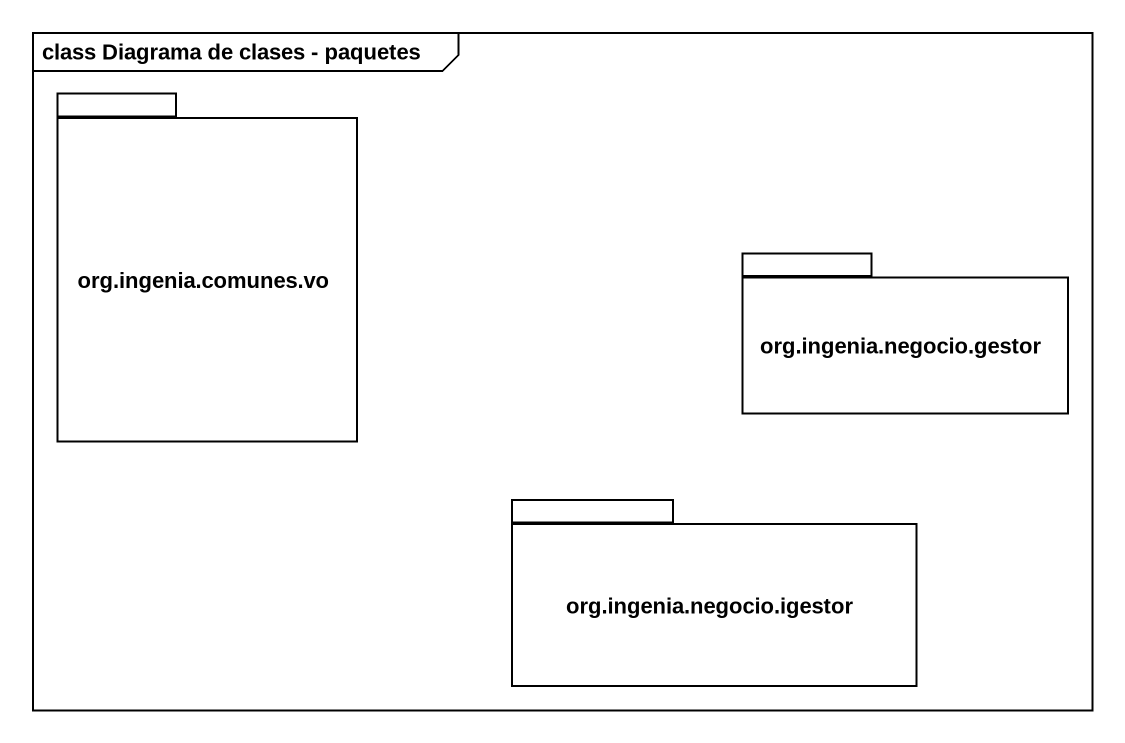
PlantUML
@startuml
mainframe class Diagrama de clases - paquetes
package "org.ingenia.comunes.vo" as org_ingenia_comunes_vo {
}
package "org.ingenia.negocio.gestor" as org_ingenia_negocio_gestor {
}
package "org.ingenia.negocio.igestor" as org_ingenia_negocio_igestor {
}
@enduml
